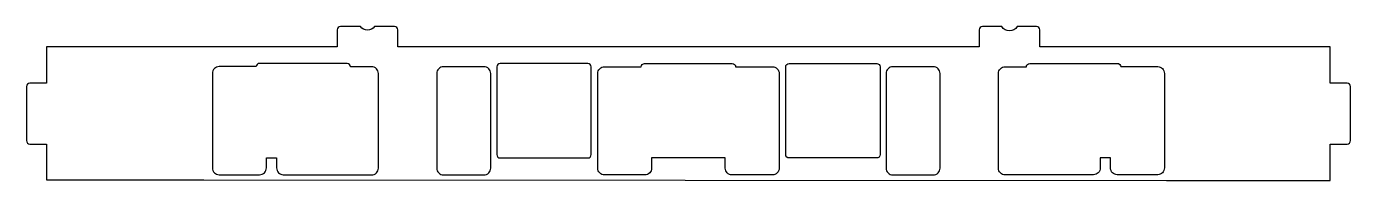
# Model space of a CAD drawing. Header units: millimetres. Extents: x -193 to 3, y 66 to 89.
import ezdxf

# ---------------------------------------------------------------- set-up
doc = ezdxf.new("R2010")
doc.units = ezdxf.units.MM
doc.layers.get('0').update_dxf_attribs({"linetype": 'CONTINUOUS'})

msp = doc.modelspace()

# ---------------------------------------------------------------- linework, layer by layer
for points in [[(-193.49, 71.77, 0.414214), (-192.99, 71.27), (-190.52, 71.27), (-190.52, 65.96), (-167.19, 65.96), (-24.31, 65.88), (-0.01, 65.88), (-0.01, 71.27), (2.49, 71.27, 0.414214), (2.99, 71.77), (2.99, 79.77, 0.414214), (2.49, 80.27), (-0.01, 80.27), (-0.01, 85.66), (-43.12, 85.66), (-43.12, 88.16, 0.414214), (-43.62, 88.66), (-46.46, 88.66, -0.563093), (-48.77, 88.66), (-51.62, 88.66, 0.414214), (-52.12, 88.16), (-52.12, 85.66), (-138.38, 85.66), (-138.38, 88.16, 0.414214), (-138.88, 88.66), (-141.85, 88.66, -0.531085), (-143.92, 88.66), (-146.88, 88.66, 0.414214), (-147.38, 88.16), (-147.38, 85.66), (-190.52, 85.66), (-190.52, 80.27), (-192.99, 80.27, 0.414214), (-193.49, 79.77)], [(-142.27, 66.7, 0.414214), (-141.27, 67.7), (-141.27, 81.7, 0.414214), (-142.27, 82.7), (-145.42, 82.7, 0.414214), (-145.92, 83.2), (-158.92, 83.2, 0.405453), (-159.42, 82.72), (-164.9, 82.72, 0.414214), (-165.9, 81.72), (-165.9, 67.72, 0.414214), (-164.9, 66.72), (-158.9, 66.72, 0.414214), (-157.9, 67.72), (-157.9, 69.2), (-156.38, 69.2), (-156.38, 67.72, 0.414214), (-155.38, 66.72), (-149.38, 66.72), (-148.27, 66.7)], [(-132.6, 67.7, 0.414214), (-131.6, 66.7), (-125.6, 66.7, 0.414214), (-124.6, 67.7), (-124.6, 81.7, 0.414214), (-125.6, 82.7), (-131.6, 82.7, 0.414214), (-132.6, 81.7)], [(-123.2, 83.2, 0.414214), (-123.7, 82.7), (-123.7, 69.7, 0.414214), (-123.2, 69.2), (-110.2, 69.2, 0.414214), (-109.7, 69.7), (-109.7, 82.7, 0.414214), (-110.2, 83.2)], [(-89.8, 69.2), (-100.72, 69.2), (-100.72, 67.7, -0.414214), (-101.72, 66.7), (-107.72, 66.7, -0.414214), (-108.72, 67.7), (-108.72, 81.7, -0.414214), (-107.72, 82.7), (-102.26, 82.7, -0.414214), (-101.76, 83.2), (-88.76, 83.2, -0.414214), (-88.26, 82.7), (-82.8, 82.7, -0.414214), (-81.8, 81.7), (-81.8, 67.7, -0.414214), (-82.8, 66.7), (-88.8, 66.7, -0.414214), (-89.8, 67.7)], [(-80.32, 83.2), (-67.32, 83.2, -0.414214), (-66.82, 82.7), (-66.82, 69.7, -0.414214), (-67.32, 69.2), (-80.32, 69.2, -0.414214), (-80.82, 69.7), (-80.82, 82.7, -0.414214)], [(-65.92, 67.7, 0.414214), (-64.92, 66.7), (-58.92, 66.7, 0.414214), (-57.92, 67.7), (-57.92, 81.7, 0.414214), (-58.92, 82.7), (-64.92, 82.7, 0.414214), (-65.92, 81.7)], [(-41.14, 66.72), (-42.26, 66.7), (-48.26, 66.7, -0.414214), (-49.26, 67.7), (-49.26, 81.7, -0.414214), (-48.26, 82.7), (-45.11, 82.7, -0.414214), (-44.61, 83.2), (-31.61, 83.2, -0.405453), (-31.11, 82.72), (-25.62, 82.72, -0.414214), (-24.62, 81.72), (-24.62, 67.72, -0.414214), (-25.62, 66.72), (-31.62, 66.72, -0.414214), (-32.62, 67.72), (-32.62, 69.2), (-34.14, 69.2), (-34.14, 67.72, -0.414214), (-35.14, 66.72)]]:
    msp.add_lwpolyline(points, format="xyb", close=True)

doc.saveas('drawing.dxf')
